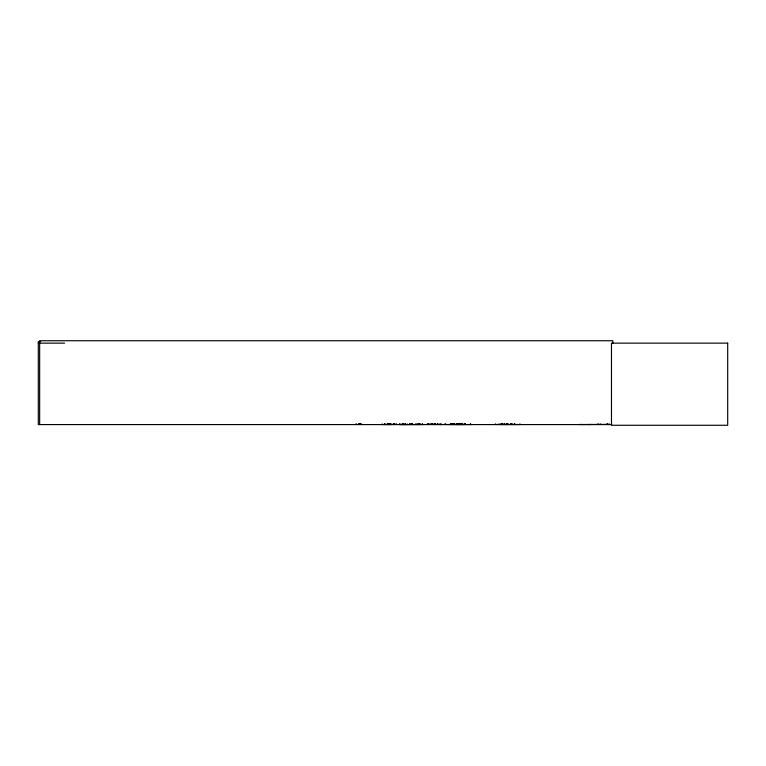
<?xml version="1.0" encoding="UTF-8"?>
<svg xmlns="http://www.w3.org/2000/svg" width="766" height="766" viewBox="0 0 766 766"><rect width="100%" height="100%" fill="white"/><g stroke="black" fill="none" stroke-linecap="round" stroke-linejoin="round"><path stroke-width="1.15" d="M394.452 424.488L394.538 423.722M444.969 424.546L444.979 423.895M450.456 424.546L450.59 423.722M495.363 424.469L495.391 423.895M441.369 424.575L427.323 423.952L427.246 424.575M452.773 424.488L452.83 423.722M444.855 424.488L470.956 424.546M393.15 424.575L393.284 423.952L393.341 424.575M456.22 424.469L456.297 423.952M464.531 424.546L464.598 423.895M390.287 424.469L390.172 423.55M396.549 424.575L396.549 423.895L396.395 424.488M411.103 424.488L411.122 423.895M399.105 424.575L422.899 424.508M387.596 424.575L387.548 423.55M579.355 424.536L609.248 424.354M579.699 424.555L579.996 424.374M588.748 424.555L588.25 424.536L589.035 424.555M590.299 424.374L590.864 424.575M598.064 423.924L598.083 424.374M598.064 424.211L598.485 424.374M599.788 424.555L600.037 424.555M600.075 424.555L600.333 423.924M606.959 423.924L606.988 424.374M607.352 423.924L607.112 424.575M608.98 424.555L609.238 423.924M495.209 424.488L520.411 424.508M581.796 424.374L581.499 424.555M608.683 424.555L609.133 424.555M453.07 424.488L453.118 423.952L453.175 424.575M384.743 424.488L384.81 423.952M502.391 424.488L502.458 423.952M405.338 424.488L405.415 423.952M399.574 424.488L399.661 423.952M415.708 424.488L415.785 423.952L415.861 424.575M40.694 341.598L38.3 341.598L38.3 424.575L611.632 424.575M38.3 343.139L64.574 343.139M396.472 424.402L382.129 424.546L382.129 423.895M454.41 424.488L454.238 423.895M411.275 424.488L411.198 423.952M422.468 424.488L422.392 423.952M431.411 424.469L431.507 423.895M511.669 424.488L511.659 423.895M511.353 424.488L511.286 423.952M431.947 424.488L431.957 423.895M462.75 424.469L462.865 423.895M470.63 424.488L470.583 423.952M461.448 424.488L461.515 423.722M465.144 424.488L465.077 423.722M464.981 424.488L464.924 423.895M456.402 424.488L456.421 423.722M498.992 424.469L498.963 423.895M612.829 343.139L612.829 340.736L39.65 340.736L39.65 424.575M519.942 423.895L519.942 424.575M514.762 423.722L514.762 424.575M514.465 423.722L514.465 424.575M512.636 423.895L512.636 424.575M511.228 423.895L511.228 424.575M510.778 423.952L510.759 424.508L510.75 423.895M507.992 423.722L507.992 424.575M507.686 423.722L507.686 424.575M507.188 423.895L507.188 424.575M506.69 423.722L506.69 424.575M506.508 423.722L506.508 424.575M506.259 423.722L506.259 424.575M504.67 423.722L504.67 424.575M504.258 423.722L504.258 424.575M503.003 423.895L503.003 424.575M502.515 423.895L502.515 424.575M501.893 423.722L501.893 424.575M501.481 423.722L501.481 424.575M500.313 423.895L500.313 424.575M470.525 423.895L470.525 424.575M464.742 423.722L464.742 424.575M462.674 423.895L462.654 424.575M461.812 423.722L461.812 424.575M461.046 423.895L461.046 424.575M460.222 423.722L460.222 424.575M459.926 423.722L459.926 424.575M458.958 423.722L458.958 424.575M458.652 423.722L458.652 424.575M458.231 423.722L458.231 424.575M457.359 423.722L457.359 424.575L457.292 423.895M457.043 423.722L457.043 424.575M456.842 423.722L456.909 424.575M456.182 423.895L456.182 424.575M454.382 423.895L454.382 424.575M453.568 423.895L453.568 424.575M452.285 423.895L452.285 424.575M451.346 423.722L451.356 424.575M450.935 423.722L450.935 424.575M450.915 423.722L450.906 424.575M445.276 423.895L445.276 424.575M441.609 423.895L441.609 424.575M440.268 423.895L440.268 424.575M439.981 423.895L439.981 424.575M437.865 423.722L437.865 424.575M437.558 423.722L437.558 424.575M435.078 423.722L435.078 424.575M434.533 423.722L434.533 424.575M432.867 423.895L432.867 424.575M431.325 423.895L431.325 424.575M428.424 423.722L428.424 424.575M428.261 423.722L428.261 424.575M422.315 423.895L422.315 424.575M420.582 423.895L420.582 424.575M419.567 423.722L419.567 424.575M419.404 423.722L419.404 424.575M418.159 423.722L418.159 424.575M417.949 423.722L417.949 424.575M416.158 423.895L416.158 424.575M412.29 423.722L412.29 424.575M412.127 423.722L412.127 424.575M411.648 423.895L411.648 424.575M409.858 423.722L409.858 424.575M409.647 423.722L409.647 424.575M407.215 423.895L407.215 424.575M405.492 423.895L405.492 424.575M404.448 423.895L404.448 424.575M403.443 423.722L403.443 424.575M403.28 423.722L403.28 424.575M403.05 423.722L403.05 424.575M402.839 423.722L402.839 424.575M401.049 423.895L401.049 424.575M399.737 423.895L399.737 424.575M394.758 423.722L394.758 424.575M393.628 423.895L393.628 424.575M390.871 423.55L390.871 424.575M390.363 423.722L390.382 424.575M390.057 423.722L390.057 424.575M389.837 423.722L389.837 424.575L389.741 423.55M389.607 423.722L389.607 424.575M389.243 423.55L389.243 424.575M388.477 423.55L388.515 424.575M388.276 423.895L388.276 424.575M388.065 423.722L388.199 424.575M387.347 423.55L387.347 424.575M384.867 423.895L384.867 424.575M384.685 423.895L384.685 424.575M361.14 423.55L361.14 424.575M360.212 423.55L360.212 424.575M359.445 423.55L359.445 424.575M358.517 423.55L358.517 424.575M356.123 423.55L356.123 424.575M727.7 343.139L611.479 343.139L611.479 425.264L727.7 425.264L727.7 343.139M434.829 424.575L434.829 423.722L434.772 424.575"/></g></svg>
